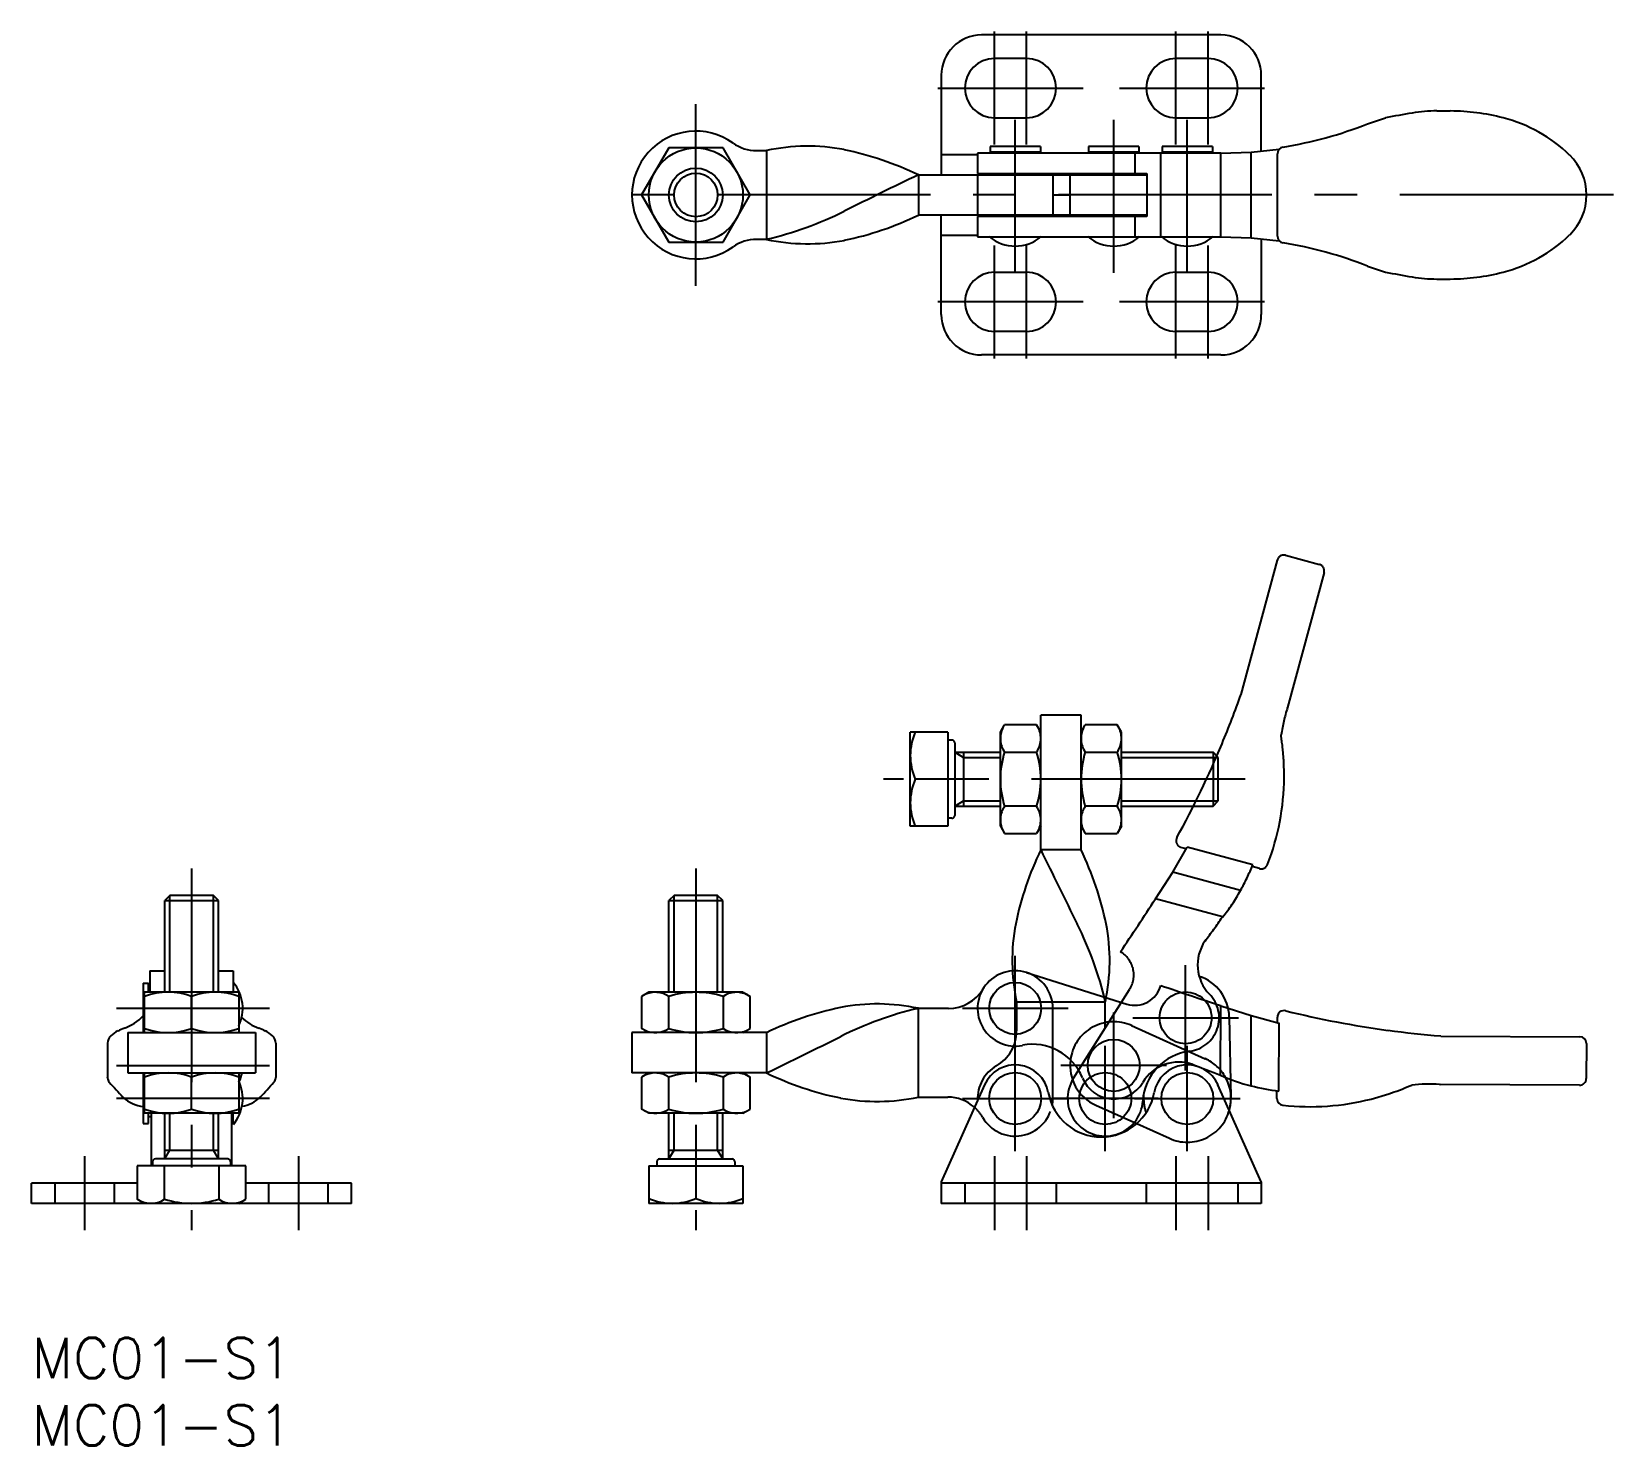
# Model space of a CAD drawing. Extents: x 0 to 118, y -8 to 97.
import ezdxf

# ---------------------------------------------------------------- set-up
doc = ezdxf.new("R2010")
doc.units = 0
doc.header["$LTSCALE"] = 0.5
for name, pattern in [('CENTER', [50.8, 31.75, -6.35, 6.35, -6.35]), ('DASHED', [19.05, 12.7, -6.35]), ('PHANTOM', [63.5, 31.75, -6.35, 6.35, -6.35, 6.35, -6.35])]:
    doc.linetypes.add(name, pattern=pattern)
for name, color, linetype in [('MSM_CENTER', 1, 'CENTER'), ('MSM_CONTINUOUS', 7, 'CONTINUOUS'), ('MSM_DASHED', 4, 'DASHED'), ('MSM_IMAGINARY', 6, 'PHANTOM'), ('MSM_NARROW', 5, 'CONTINUOUS'), ('MSM_PART_NUMBER', 7, 'CONTINUOUS')]:
    doc.layers.add(name, color=color, linetype=linetype)
doc.styles.get("Standard").update_dxf_attribs({"font": 'txt.shx', "height": 3, "bigfont": 'bigfont.shx'})

# ---------------------------------------------------------------- blocks, each defined once
blk = doc.blocks.new('*U1')
at = {"layer": 'MSM_PART_NUMBER'}
blk.add_text('MC01-S1', height=3, dxfattribs=at).set_placement((0, -3))
blk = doc.blocks.new('*U2')
at = {"layer": 'MSM_PART_NUMBER'}
blk.add_text('MC01-S1', height=3, dxfattribs=at).set_placement((0, -8))

msp = doc.modelspace()

# ---------------------------------------------------------------- linework, layer by layer
at = {"layer": 'MSM_CENTER'}
for p, q in [((71.6, 88.75), (71.6, 97.15)), ((74, 88.75), (74, 97.15)), ((85.1, 88.75), (85.1, 97.15)), ((87.5, 88.75), (87.5, 97.15)), ((67.4, 92.95), (78.2, 92.95)), ((80.9, 92.95), (91.7, 92.95)), ((49.4, 78.25), (49.4, 91.75)), ((73.15, 79.2), (73.15, 90.6)), ((80.48, 79.2), (80.48, 90.6)), ((85.95, 79.2), (85.95, 90.6)), ((117.64, 85), (42.65, 85)), ((71.6, 72.85), (71.6, 81.25)), ((74, 72.85), (74, 81.25)), ((85.1, 72.85), (85.1, 81.25)), ((87.5, 72.85), (87.5, 81.25)), ((78.2, 77.05), (67.4, 77.05)), ((91.7, 77.05), (80.9, 77.05)), ((11.9, 34.9), (11.9, 8)), ((49.4, 34.9), (49.4, 8)), ((73.15, 13.87), (73.15, 28.42)), ((17.7, 24.5), (6.3, 24.5)), ((77.08, 24.5), (69.23, 24.5)), ((80.48, 16.34), (80.48, 24.19)), ((85.95, 13.87), (85.95, 21.72)), ((6.3, 20.26), (17.7, 20.26)), ((84.41, 20.26), (76.55, 20.26)), ((17.7, 17.8), (6.3, 17.8)), ((69.23, 17.8), (77.08, 17.8)), ((82.03, 17.8), (89.88, 17.8)), ((3.95, 8), (3.95, 13.5)), ((19.85, 13.5), (19.85, 8)), ((71.6, 13.5), (71.6, 8)), ((74, 13.5), (74, 8)), ((85.1, 13.5), (85.1, 8)), ((87.5, 13.5), (87.5, 8))]:
    msp.add_line(p, q, dxfattribs=at)
at = {"layer": 'MSM_CONTINUOUS'}
for p, q in [((88.45, 96.9), (70.65, 96.9)), ((74, 95.15), (71.6, 95.15)), ((87.5, 95.15), (85.1, 95.15)), ((67.65, 93.9), (67.65, 86.5)), ((91.45, 88.27), (91.45, 93.9)), ((71.6, 90.75), (74, 90.75)), ((85.1, 90.75), (87.5, 90.75)), ((99.35, 90.3), (100.68, 90.74)), ((104.51, 91.25), (105.51, 91.25)), ((47.38, 88.5), (45.36, 85)), ((51.42, 88.5), (47.38, 88.5)), ((53.44, 85), (51.42, 88.5)), ((53.91, 88.3), (54.65, 88.3)), ((54.65, 88.3), (54.65, 81.7)), ((71.28, 88.6), (71.28, 88.2)), ((75.03, 88.6), (71.28, 88.6)), ((75.03, 88.6), (75.03, 88.2)), ((82.35, 88.6), (78.6, 88.6)), ((78.6, 88.6), (78.6, 88.2)), ((82.35, 88.6), (82.35, 88.2)), ((87.83, 88.6), (84.08, 88.6)), ((84.08, 88.6), (84.08, 88.2)), ((87.83, 88.6), (87.83, 88.2)), ((90.71, 88.19), (92.79, 88.42)), ((67.65, 88), (70.35, 88)), ((88.45, 88.1), (70.35, 88.1)), ((70.35, 88.1), (70.35, 86.6)), ((71.28, 88.2), (75.03, 88.2)), ((71.78, 88.1), (71.78, 88.2)), ((74.53, 88.1), (74.53, 88.2)), ((78.6, 88.2), (82.35, 88.2)), ((79.1, 88.1), (79.1, 88.2)), ((81.85, 88.1), (81.85, 88.2)), ((82.05, 88.1), (82.05, 86.6)), ((83.98, 81.9), (83.98, 88.1)), ((84.08, 88.2), (87.83, 88.2)), ((84.58, 88.1), (84.58, 88.2)), ((87.33, 88.1), (87.33, 88.2)), ((88.45, 88.1), (90.71, 88.19)), ((88.45, 81.9), (88.45, 88.1)), ((90.71, 81.81), (90.71, 88.19)), ((92.65, 81.93), (92.65, 88.07)), ((65.95, 86.5), (65.95, 83.5)), ((65.95, 86.5), (82.93, 86.5)), ((70.35, 86.6), (82.93, 86.6)), ((70.35, 86.5), (70.35, 83.5)), ((71.78, 86.5), (71.78, 86.6)), ((74.53, 86.5), (74.53, 86.6)), ((75.95, 86.5), (75.95, 83.5)), ((77.23, 83.5), (77.23, 86.5)), ((79.1, 86.5), (79.1, 86.6)), ((81.85, 86.5), (81.85, 86.6)), ((82.93, 86.6), (82.93, 83.4)), ((45.36, 85), (47.38, 81.5)), ((51.42, 81.5), (53.44, 85)), ((75.95, 85), (77.23, 85)), ((82.93, 83.5), (65.95, 83.5)), ((67.65, 76.1), (67.65, 83.5)), ((82.93, 83.4), (70.35, 83.4)), ((70.35, 83.4), (70.35, 81.9)), ((71.78, 83.4), (71.78, 83.5)), ((74.53, 83.4), (74.53, 83.5)), ((79.1, 83.4), (79.1, 83.5)), ((81.85, 83.4), (81.85, 83.5)), ((82.05, 83.4), (82.05, 81.9)), ((47.38, 81.5), (51.42, 81.5)), ((54.65, 81.7), (53.91, 81.7)), ((67.65, 82), (70.35, 82)), ((70.35, 81.9), (88.45, 81.9)), ((88.45, 81.9), (90.71, 81.81)), ((90.71, 81.81), (92.79, 81.58)), ((91.45, 81.73), (91.45, 76.1)), ((71.6, 79.25), (74, 79.25)), ((85.1, 79.25), (87.5, 79.25)), ((99.35, 79.7), (100.68, 79.26)), ((104.51, 78.75), (105.51, 78.75)), ((74, 74.85), (71.6, 74.85)), ((87.5, 74.85), (85.1, 74.85)), ((88.45, 73.1), (70.65, 73.1)), ((10.28, 32.9), (9.9, 32.52)), ((9.9, 25.7), (9.9, 32.52)), ((9.9, 32.52), (13.9, 32.52)), ((13.52, 32.9), (10.28, 32.9)), ((13.9, 32.52), (13.52, 32.9)), ((13.9, 25.7), (13.9, 32.52)), ((47.78, 32.9), (47.4, 32.52)), ((47.4, 25.7), (47.4, 32.52)), ((47.4, 32.52), (51.4, 32.52)), ((51.02, 32.9), (47.78, 32.9)), ((51.4, 32.52), (51.02, 32.9)), ((51.4, 25.7), (51.4, 32.52)), ((8.8, 27.3), (8.8, 25.7)), ((8.8, 27.3), (9.9, 27.3)), ((13.9, 27.3), (15, 27.3)), ((15, 27.3), (15, 25.7)), ((73.99, 27.17), (81.45, 24.82)), ((8.3, 26.38), (8.3, 22.7)), ((8.3, 26.38), (8.7, 26.38)), ((8.7, 25.7), (8.7, 26.38)), ((8.4, 22.7), (8.4, 25.7)), ((15.4, 25.7), (8.4, 25.7)), ((8.8, 25.88), (8.7, 25.88)), ((11.9, 23.01), (11.9, 25.39)), ((15.4, 25.7), (15.4, 22.7)), ((45.9, 25.7), (45.36, 25.39)), ((45.36, 25.39), (45.36, 23.01)), ((52.9, 25.7), (45.9, 25.7)), ((47.38, 23.01), (47.38, 25.39)), ((51.42, 25.39), (51.42, 23.01)), ((52.9, 25.7), (53.44, 25.39)), ((53.44, 23.01), (53.44, 25.39)), ((68.19, 24.5), (65.95, 24.5)), ((65.95, 17.9), (65.95, 24.5)), ((88.43, 19.54), (88.45, 24.7)), ((88.45, 24.7), (90.71, 23.97)), ((90.69, 18.74), (90.71, 23.97)), ((90.71, 23.97), (92.79, 23.41)), ((92.65, 23.45), (92.65, 23.84)), ((7.15, 22.7), (7.15, 19.7)), ((7.15, 22.7), (16.65, 22.7)), ((16.65, 22.7), (16.65, 19.7)), ((54.65, 22.7), (44.65, 22.7)), ((44.65, 22.7), (44.65, 19.7)), ((45.9, 22.7), (45.36, 23.01)), ((52.9, 22.7), (53.44, 23.01)), ((54.65, 22.7), (54.65, 19.7)), ((92.76, 18.34), (92.79, 23.41)), ((104.8, 22.44), (115.14, 22.39)), ((5.65, 21.92), (5.65, 19.35)), ((18.15, 21.92), (18.15, 19.35)), ((75.95, 17.8), (75.95, 21.53)), ((115.64, 21.89), (115.62, 19.29)), ((5.65, 19.33), (5.65, 19.35)), ((7.15, 19.7), (16.65, 19.7)), ((8.3, 19.7), (8.3, 15.93)), ((8.3, 19.68), (8.4, 19.68)), ((8.4, 16.7), (8.4, 19.7)), ((11.9, 17.01), (11.9, 19.39)), ((15.4, 19.7), (15.4, 16.7)), ((18.15, 19.33), (18.15, 19.35)), ((54.65, 19.7), (44.65, 19.7)), ((45.9, 19.7), (45.36, 19.39)), ((45.36, 19.39), (45.36, 17.01)), ((47.38, 17.01), (47.38, 19.39)), ((51.42, 19.39), (51.42, 17.01)), ((52.9, 19.7), (53.44, 19.39)), ((53.44, 17.01), (53.44, 19.39)), ((115.12, 18.79), (104.75, 18.84)), ((65.95, 17.9), (68.13, 17.9)), ((70.87, 18.82), (67.65, 11.6)), ((91.45, 11.6), (88.23, 18.82)), ((92.62, 17.8), (92.62, 18.36)), ((99.63, 17.76), (100.95, 18.15)), ((102.5, 18.74), (102.64, 18.78)), ((15.4, 16.7), (8.4, 16.7)), ((8.7, 15.93), (8.7, 16.7)), ((8.9, 16.7), (8.9, 12.8)), ((9.9, 13.3), (9.9, 16.7)), ((13.9, 13.3), (13.9, 16.7)), ((14.9, 12.8), (14.9, 16.7)), ((15, 15.87), (15, 16.7)), ((45.9, 16.7), (45.36, 17.01)), ((52.9, 16.7), (45.9, 16.7)), ((47.4, 13.3), (47.4, 16.7)), ((51.4, 13.3), (51.4, 16.7)), ((52.9, 16.7), (53.44, 17.01)), ((79.14, 17.3), (82.19, 15.93)), ((8.3, 15.93), (8.7, 15.93)), ((8.9, 16.43), (8.7, 16.43)), ((14.9, 16.43), (15, 16.43)), ((9, 13.1), (9, 12.8)), ((14.6, 13.3), (9.2, 13.3)), ((9.9, 13.96), (13.9, 13.96)), ((14.8, 13.1), (14.8, 12.8)), ((46.5, 13.1), (46.5, 12.8)), ((46.7, 13.3), (52.1, 13.3)), ((47.4, 13.96), (51.4, 13.96)), ((52.3, 13.1), (52.3, 12.8)), ((15.94, 12.8), (7.86, 12.8)), ((7.86, 12.8), (7.86, 10.31)), ((9.88, 10.31), (9.88, 12.8)), ((13.92, 12.8), (13.92, 10.31)), ((15.94, 10.31), (15.94, 12.8)), ((45.9, 12.8), (52.9, 12.8)), ((45.9, 12.8), (45.9, 10)), ((49.4, 12.8), (49.4, 10.37)), ((52.9, 12.8), (52.9, 10)), ((7.86, 11.5), (0, 11.5)), ((0, 10), (0, 11.5)), ((23.8, 11.5), (15.94, 11.5)), ((23.8, 10), (23.8, 11.5)), ((67.65, 11.6), (67.65, 10)), ((91.45, 11.5), (67.65, 11.5)), ((91.45, 11.6), (91.45, 10)), ((23.8, 10), (0, 10)), ((8.4, 10), (7.86, 10.31)), ((15.4, 10), (15.94, 10.31)), ((52.9, 10), (45.9, 10)), ((91.45, 10), (67.65, 10))]:
    msp.add_line(p, q, dxfattribs=at)
for centre, radius in [((49.4, 85), 3.5), ((49.4, 85), 2), ((73.15, 24.5), 1.93), ((80.48, 20.26), 1.93), ((73.15, 17.8), 1.93), ((85.95, 17.8), 1.93)]:
    msp.add_circle(centre, radius, dxfattribs=at)
for centre, radius, start, end in [((70.65, 93.9), 3, 90, 180), ((88.45, 93.9), 3, 0, 90), ((71.6, 92.95), 2.2, 90, 270), ((74, 92.95), 2.2, 270, 90), ((85.1, 92.95), 2.2, 90, 270), ((87.5, 92.95), 2.2, 270, 90), ((121.43, -19.68), 112.35, 99.6098, 100.6416), ((104.51, 80.44), 10.81, 90, 99.7458), ((105.42, 75.21), 16.04, 75.4844, 89.6705), ((106.65, 79.99), 11.11, 45.8627, 75.4855), ((49.4, 85), 4.75, 54.3806, 305.6194), ((88.45, 117.55), 29.35, 279.0611, 291.804), ((53.91, 91.3), 3, 234.3806, 270), ((57.71, 73.98), 14.65, 79.261, 102.0723), ((55.59, 65), 23.86, 64.2716, 78.2704), ((93.15, 88.07), 0.5, 99.0611, 180), ((111.52, 85), 4.12, 314.1373, 45.8627), ((273.09, -342.23), 476.15, 115.7874, 116.5258), ((48.69, 107.24), 26.22, 283.1439, 296.5921), ((55.62, 104.92), 23.78, 281.6918, 295.7397), ((53.91, 78.7), 3, 90, 125.6194), ((57.71, 96.02), 14.65, 257.9424, 280.7522), ((73.15, 84.2), 3, 230.0338, 309.9662), ((80.48, 84.2), 3, 230.0338, 309.9662), ((85.95, 84.2), 3, 230.0338, 309.9662), ((93.15, 81.93), 0.5, 180, 260.9389), ((88.45, 52.45), 29.35, 68.196, 80.9389), ((106.65, 90.01), 11.11, 284.5145, 314.1373), ((71.6, 77.05), 2.2, 90, 270), ((74, 77.05), 2.2, 270, 90), ((85.1, 77.05), 2.2, 90, 270), ((87.5, 77.05), 2.2, 270, 90), ((121.43, 189.68), 112.35, 259.3584, 260.3902), ((104.51, 89.56), 10.81, 260.2542, 270), ((105.42, 94.79), 16.04, 270.3295, 284.5156), ((70.65, 76.1), 3, 180, 270), ((88.45, 76.1), 3, 270, 0), ((73.15, 24.5), 2.8, 72.5104, 281.0211), ((12.7, 24.5), 3, 334.1581, 39.9445), ((68.19, 27.5), 3, 270, 328.8526), ((82.05, 26.73), 2, 252.5452, 344.7174), ((203.28, 373.33), 367.05, 251.0327, 251.7688), ((10.15, 20.65), 5.05, 69.7438, 110.2562), ((13.65, 20.65), 5.05, 69.7438, 110.2562), ((46.37, 23.91), 1.79, 55.6158, 115.6158), ((49.4, 19.01), 6.69, 72.412, 107.588), ((52.43, 23.91), 1.79, 64.3842, 124.3842), ((62.89, 10.18), 14.65, 77.9276, 100.739), ((5.47, 26.75), 3.99, 290.9358, 315.2983), ((18.33, 26.75), 3.99, 227.1814, 249.0642), ((65.01, 1.2), 23.86, 101.7296, 115.7284), ((71.91, -1.03), 26.22, 103.147, 116.5965), ((93.15, 23.84), 0.5, 76.0737, 179.7175), ((110.57, 94.08), 71.87, 256.0736, 262.2536), ((6.38, 21.92), 0.73, 131.9281, 180), ((7.38, 20.81), 2.23, 115.6761, 131.9281), ((8.1, 19.7), 3.54, 109.8931, 118.2328), ((10.15, 27.75), 5.05, 249.7438, 290.2562), ((13.65, 27.75), 5.05, 249.7438, 290.2562), ((15.7, 19.7), 3.54, 61.7672, 70.1069), ((16.42, 20.81), 2.23, 48.0719, 64.3239), ((17.42, 21.92), 0.73, 360, 48.0719), ((46.37, 24.49), 1.79, 244.3842, 304.3842), ((49.4, 29.39), 6.69, 252.412, 287.588), ((52.43, 24.49), 1.79, 235.6158, 295.6158), ((-153.55, 450.72), 478.67, 295.7821, 296.5189), ((110.34, 92.26), 70.03, 262.233, 265.4585), ((115.14, 21.89), 0.5, 359.7175, 89.7175), ((74.45, 17.83), 4, 22.0198, 101.0211), ((73.15, 17.8), 2.5, 10.0633, 155.9802), ((80.48, 20.26), 3.25, 172.7042, 245.7553), ((85.33, 17.35), 3.16, 70.8094, 148.5414), ((85.95, 17.8), 2.5, 24.0198, 169.9367), ((104.16, 63.48), 46.67, 247.5962, 250.3015), ((6.15, 19.35), 0.5, 181.7729, 221.5115), ((39.24, 48.63), 44.69, 221.5115, 223.4456), ((10.15, 14.65), 5.05, 69.7438, 110.2562), ((13.65, 14.65), 5.05, 69.7438, 110.2562), ((12.7, 17.8), 3, 320.0838, 25.8419), ((12.7, 20.26), 3, 335.7553, 349.1677), ((-15.44, 48.63), 44.69, 316.5544, 318.4885), ((17.65, 19.35), 0.5, 318.4885, 358.2271), ((46.37, 17.91), 1.79, 55.6158, 115.6158), ((49.4, 13.01), 6.69, 72.412, 107.588), ((52.43, 17.91), 1.79, 64.3842, 124.3842), ((64.93, 40.98), 23.63, 244.2179, 258.3533), ((80.48, 20.26), 2.5, 202.0198, 329.6051), ((93.29, 29.71), 11.27, 244.4553, 256.6699), ((85.95, 17.8), 3.25, 344.3047, 28.9198), ((104.03, 7.15), 11.72, 86.6538, 96.8223), ((104.75, 19.34), 0.5, 266.6538, 269.7175), ((115.12, 19.29), 0.5, 269.7175, 359.7175), ((8.67, 19.95), 2.78, 227.5501, 262.3804), ((15.13, 19.95), 2.78, 280.6304, 312.4499), ((62.89, 32.32), 14.74, 259.3186, 281.9837), ((68.13, 14.9), 3, 48.3717, 90), ((79.55, 18.94), 4, 190.0633, 349.9367), ((73.15, 17.8), 2.8, 349.5414, 0), ((95.12, 36.1), 17.91, 255.6622, 262.4241), ((93.12, 17.79), 0.5, 179.7175, 263.8282), ((95.06, 35.82), 18.63, 263.8517, 284.2227), ((95.06, 35.77), 18.58, 288.4753, 293.6038), ((10.15, 21.75), 5.05, 249.7438, 290.2562), ((13.65, 21.75), 5.05, 249.7438, 290.2562), ((46.37, 18.49), 1.79, 244.3842, 304.3842), ((49.4, 23.39), 6.69, 252.412, 287.588), ((52.43, 18.49), 1.79, 235.6158, 295.6158), ((9.2, 13.1), 0.2, 90, 180), ((14.6, 13.1), 0.2, 0, 90), ((46.7, 13.1), 0.2, 90, 180), ((52.1, 13.1), 0.2, 0, 90), ((8.87, 11.79), 1.79, 244.3842, 304.3842), ((11.9, 16.69), 6.69, 252.412, 287.588), ((14.93, 11.79), 1.79, 235.6158, 295.6158), ((47.65, 14.32), 4.32, 246.1022, 293.8978), ((51.15, 14.32), 4.32, 246.1022, 293.8978)]:
    msp.add_arc(centre, radius, start, end, dxfattribs=at)
at = {"layer": 'MSM_DASHED'}
for p, q in [((75.95, 21.53), (75.95, 24.5)), ((81.81, 23.23), (87.28, 20.76)), ((82.19, 15.93), (84.62, 14.84)), ((1.75, 10), (1.75, 11.5)), ((6.15, 11.5), (6.15, 10)), ((17.65, 10), (17.65, 11.5)), ((22.05, 10), (22.05, 11.5)), ((69.4, 11.5), (69.4, 10)), ((76.2, 11.5), (76.2, 10)), ((82.9, 11.5), (82.9, 10)), ((89.7, 11.5), (89.7, 10))]:
    msp.add_line(p, q, dxfattribs=at)
for centre, radius, start, end in [((73.15, 24.5), 2.8, 0, 72.5104), ((80.48, 20.26), 3.25, 65.7553, 172.7042), ((85.95, 17.8), 3.25, 28.9198, 65.7553), ((68.13, 14.9), 3, 30, 48.3717), ((73.15, 17.8), 2.8, 210, 349.5414), ((85.95, 17.8), 3.25, 245.7553, 344.3047)]:
    msp.add_arc(centre, radius, start, end, dxfattribs=at)
at = {"layer": 'MSM_IMAGINARY'}
for p, q in [((89.95, 47.86), (92.65, 57.85)), ((93.26, 58.2), (95.77, 57.52)), ((96.12, 56.91), (93.41, 46.89)), ((75.05, 36.3), (75.05, 46.3)), ((78.05, 46.3), (75.05, 46.3)), ((78.05, 36.3), (78.05, 46.3)), ((65.35, 38.05), (65.35, 45.05)), ((68.15, 45.05), (65.35, 45.05)), ((68.15, 45.05), (68.15, 38.05)), ((72.05, 45.05), (72.36, 45.59)), ((72.05, 38.05), (72.05, 45.05)), ((74.74, 45.59), (72.36, 45.59)), ((75.05, 45.05), (74.74, 45.59)), ((78.05, 45.05), (78.36, 45.59)), ((80.74, 45.59), (78.36, 45.59)), ((81.05, 45.05), (80.74, 45.59)), ((81.05, 38.05), (81.05, 45.05)), ((92.94, 44.7), (92.94, 44.84)), ((68.45, 44.45), (68.15, 44.45)), ((68.65, 44.25), (68.65, 38.85)), ((68.65, 43.55), (69.31, 43.17)), ((68.65, 43.55), (72.05, 43.55)), ((69.31, 43.55), (69.31, 39.55)), ((72.36, 43.57), (74.74, 43.57)), ((78.36, 43.57), (80.74, 43.57)), ((81.05, 43.55), (87.87, 43.55)), ((88.25, 43.17), (87.87, 43.55)), ((87.87, 43.55), (87.87, 39.55)), ((69.31, 43.17), (72.05, 43.17)), ((81.05, 43.17), (88.25, 43.17)), ((88.25, 39.93), (88.25, 43.17)), ((93.15, 41.67), (93.12, 43.04)), ((90.25, 41.55), (63.35, 41.55)), ((68.15, 41.55), (65.72, 41.55)), ((68.65, 39.55), (69.31, 39.93)), ((68.65, 39.55), (72.05, 39.55)), ((69.31, 39.93), (72.05, 39.93)), ((74.74, 39.53), (72.36, 39.53)), ((80.74, 39.53), (78.36, 39.53)), ((81.05, 39.93), (88.25, 39.93)), ((81.05, 39.55), (87.87, 39.55)), ((87.87, 39.55), (88.25, 39.93)), ((68.15, 38.05), (65.35, 38.05)), ((68.45, 38.65), (68.15, 38.65)), ((72.05, 38.05), (72.36, 37.51)), ((75.05, 38.05), (74.74, 37.51)), ((78.05, 38.05), (78.36, 37.51)), ((81.05, 38.05), (80.74, 37.51)), ((72.36, 37.51), (74.74, 37.51)), ((78.36, 37.51), (80.74, 37.51)), ((84.87, 34.64), (85.93, 36.5)), ((85.86, 36.37), (85.48, 36.48)), ((90.83, 35.18), (85.93, 36.5)), ((78.05, 36.3), (75.05, 36.3)), ((83.58, 32.64), (84.87, 34.64)), ((89.91, 33.28), (84.87, 34.64)), ((91.32, 34.9), (90.78, 35.05)), ((88.56, 31.3), (83.58, 32.64)), ((85.82, 19.87), (85.82, 27.72)), ((77.48, 19.3), (81.66, 25.91)), ((73.25, 25), (79.85, 25)), ((73.25, 25), (73.25, 22.82)), ((79.85, 23.04), (79.85, 25)), ((81.9, 23.8), (89.75, 23.8)), ((89.07, 23.87), (89.2, 17.87)), ((79.85, 13.87), (79.85, 21.72)), ((83.78, 17.8), (75.93, 17.8)), ((82.69, 18.03), (82.7, 17.73)), ((78.84, 15), (79.85, 15))]:
    msp.add_line(p, q, dxfattribs=at)
for centre in [(85.82, 23.8), (79.85, 17.8)]:
    msp.add_circle(centre, 1.93, dxfattribs=at)
for centre, radius, start, end in [((93.13, 57.72), 0.5, 74.8669, 164.8669), ((95.64, 57.04), 0.5, 344.867, 74.8669), ((23.89, 71.12), 70.03, 337.3825, 340.608), ((104.54, 43.21), 11.72, 161.8033, 171.9718), ((92.93, 47.02), 0.5, 341.8032, 344.8669), ((69.67, 43.3), 4.32, 156.1022, 203.8978), ((73.84, 44.58), 1.79, 154.3842, 214.3842), ((73.26, 44.58), 1.79, 325.6158, 25.6158), ((79.84, 44.58), 1.79, 154.3842, 214.3842), ((79.26, 44.58), 1.79, 325.6158, 25.6158), ((68.45, 44.25), 0.2, 0, 90), ((78.74, 41.55), 6.69, 162.412, 197.588), ((68.36, 41.55), 6.69, 342.412, 17.588), ((84.74, 41.55), 6.69, 162.412, 197.588), ((74.36, 41.55), 6.69, 342.412, 17.588), ((22.18, 71.8), 71.87, 331.2231, 337.4031), ((74.57, 41.87), 18.58, 3.6248, 8.7532), ((69.67, 39.8), 4.32, 156.1022, 203.8978), ((74.53, 41.88), 18.63, 339.0012, 359.3722), ((68.45, 38.85), 0.2, 270, 0), ((73.84, 38.52), 1.79, 145.6158, 205.6158), ((73.26, 38.52), 1.79, 334.3842, 34.3842), ((79.84, 38.52), 1.79, 145.6158, 205.6158), ((79.26, 38.52), 1.79, 334.3842, 34.3842), ((85.62, 36.96), 0.5, 151.2232, 254.8669), ((96.33, 26.02), 23.63, 154.2179, 168.3533), ((506.07, 244.5), 478.67, 205.7821, 206.5189), ((56.55, 25.94), 23.86, 11.7296, 25.7284), ((74.27, 42.01), 17.91, 330.8117, 337.5735), ((91.45, 35.38), 0.5, 254.8669, 338.9777), ((79.98, 38.6), 11.27, 319.6047, 331.8194), ((-223.97, 232.99), 367.05, 326.1822, 326.9183), ((87.67, 28.06), 14.74, 169.3186, 191.9837), ((54.32, 19.04), 26.22, 13.147, 26.5965), ((65.53, 28.06), 14.65, 347.9276, 10.739), ((50.12, 57.76), 46.67, 322.7457, 325.451), ((89.88, 27.74), 3.16, 145.9589, 223.6909), ((79.97, 26.98), 2, 327.6946, 59.8669), ((85.82, 23.8), 3.25, 1.2114, 71.66), ((85.82, 23.8), 2.5, 277.1693, 44.7546), ((70.25, 22.82), 3, 300, 0), ((86.63, 17.35), 4, 97.1693, 176.1706), ((73.15, 17.8), 2.8, 120, 182.7457), ((79.85, 17.8), 2.8, 147.6946, 356.1706), ((85.95, 17.8), 3.25, 181.2114, 199.3265), ((85.95, 17.8), 3.25, 344.3047, 1.2114)]:
    msp.add_arc(centre, radius, start, end, dxfattribs=at)
at = {"layer": 'MSM_NARROW'}
for p, q in [((10.28, 25.7), (10.28, 32.9)), ((13.52, 25.7), (13.52, 32.9)), ((47.78, 25.7), (47.78, 32.9)), ((51.02, 25.7), (51.02, 32.9)), ((10.28, 13.96), (10.28, 16.7)), ((13.52, 13.96), (13.52, 16.7)), ((47.78, 13.96), (47.78, 16.7)), ((51.02, 13.96), (51.02, 16.7)), ((9.9, 13.3), (10.28, 13.96)), ((13.9, 13.3), (13.52, 13.96)), ((47.4, 13.3), (47.78, 13.96)), ((51.4, 13.3), (51.02, 13.96))]:
    msp.add_line(p, q, dxfattribs=at)
msp.add_circle((49.4, 85), 1.62, dxfattribs=at)

# ---------------------------------------------------------------- block references
at = {"layer": 'MSM_CONTINUOUS'}
for name in ['*U1', '*U2']:
    msp.add_blockref(name, (0, 0), dxfattribs=at)

doc.saveas('drawing.dxf')
